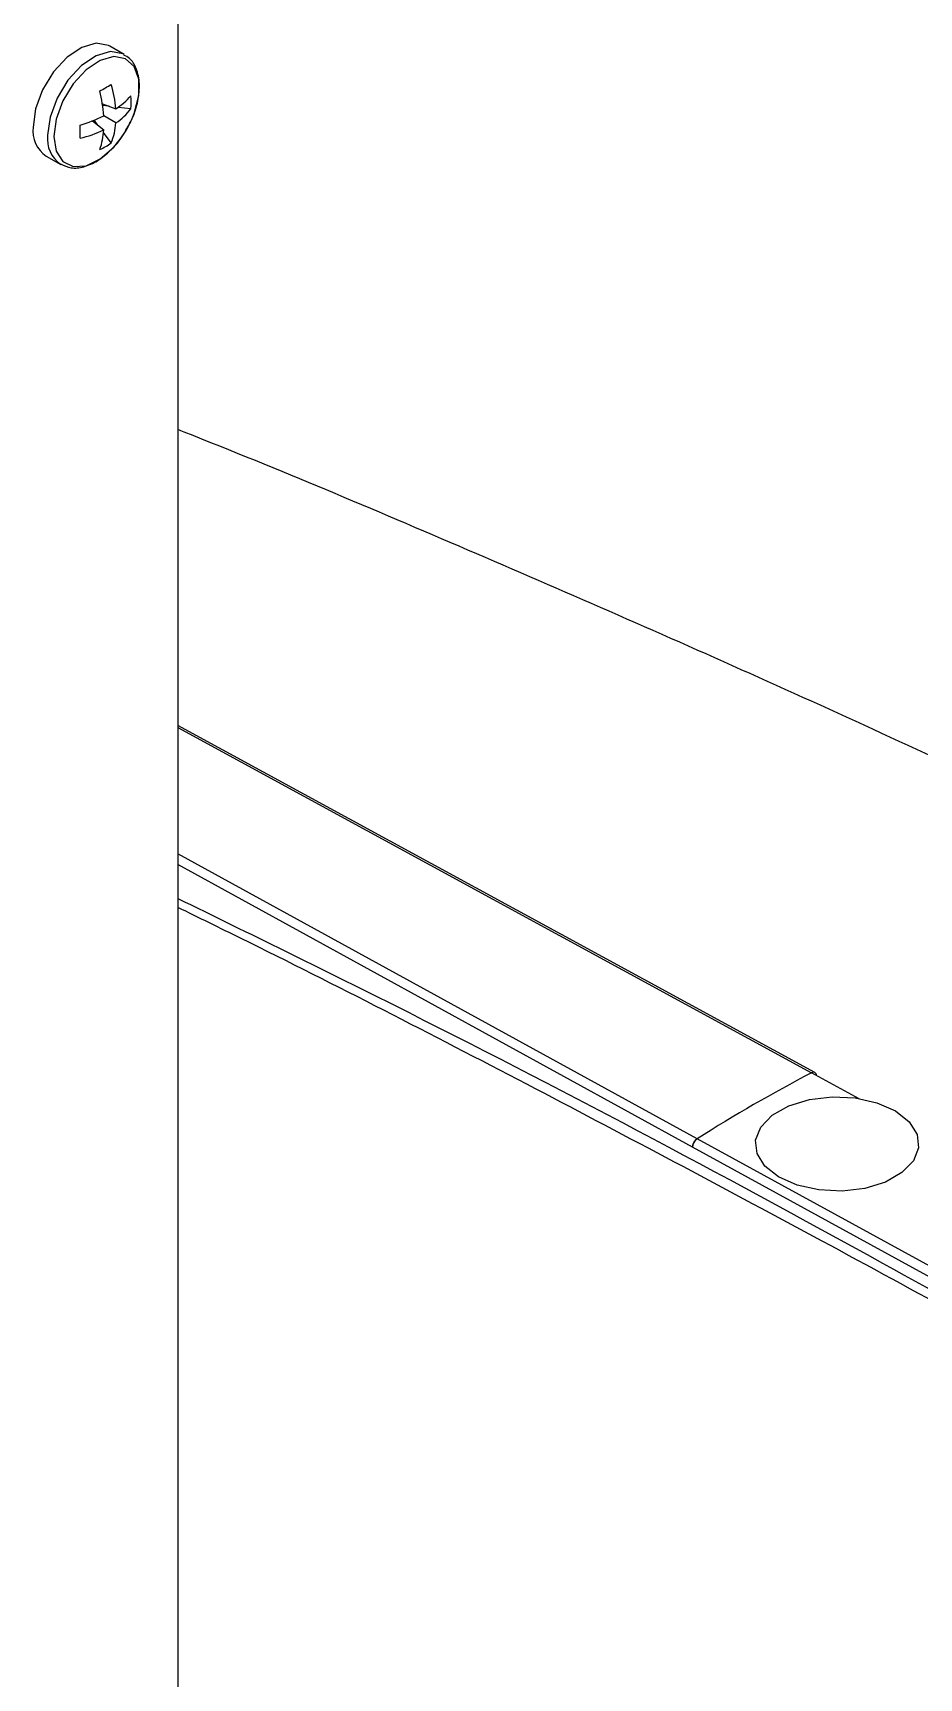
# Model space of a CAD drawing. Extents: x 7 to 135, y 3 to 97.
# Drawn here: x 13.692 to 15.577, y 78.97 to 82.472 of the extents above; entities that cross this region are included whole.
import ezdxf

# ---------------------------------------------------------------- set-up
doc = ezdxf.new("R2010")
doc.units = 0
doc.header["$MEASUREMENT"] = 0
doc.layers.add('OBJECT', color=7, linetype='CONTINUOUS')

msp = doc.modelspace()

# ---------------------------------------------------------------- linework, layer by layer
at = {"layer": 'OBJECT'}
for p, q in [((14.0003, 82.7552), (14.0003, 77.4273)), ((13.8863, 82.4257), (13.8557, 82.4434)), ((13.8399, 82.3208), (13.8686, 82.31)), ((13.8544, 82.3154), (13.8404, 82.317)), ((13.819, 82.2846), (13.8427, 82.2651)), ((13.8309, 82.2748), (13.8225, 82.286)), ((13.8686, 82.2801), (13.8427, 82.295)), ((13.9006, 82.3099), (13.8732, 82.3132)), ((13.8587, 82.2375), (13.8422, 82.2596)), ((13.7207, 82.2096), (13.7514, 82.1919)), ((15.3553, 80.259), (14.0003, 80.9976)), ((14.0003, 80.9933), (15.3483, 80.2586)), ((15.105, 80.1182), (14.0003, 80.7249)), ((15.0952, 80.1003), (14.0003, 80.7016)), ((15.4498, 80.2034), (15.3483, 80.2586)), ((16.0874, 79.5793), (15.105, 80.1182)), ((15.0953, 80.1002), (15.0952, 80.1003)), ((16.0842, 79.5576), (15.0953, 80.1002))]:
    msp.add_line(p, q, dxfattribs=at)
at = {"layer": 'OBJECT', "flags": 128}
for points in [[(13.8557, 82.4434), (13.8528, 82.4449), (13.8265, 82.4496), (13.796, 82.4409), (13.7647, 82.4199), (13.736, 82.3887), (13.7128, 82.3507), (13.6979, 82.3102), (13.6927, 82.2714)], [(13.8863, 82.4257), (13.8835, 82.4272), (13.8572, 82.4319), (13.8267, 82.4232), (13.7954, 82.4021), (13.7666, 82.371), (13.7435, 82.333), (13.7286, 82.2925), (13.7234, 82.2537)], [(13.9019, 82.2863), (13.9075, 82.3), (13.9173, 82.3384), (13.9173, 82.373), (13.9075, 82.4001), (13.8891, 82.4168), (13.864, 82.4212), (13.835, 82.4129), (13.8051, 82.3928), (13.7777, 82.3631), (13.7556, 82.3269), (13.7414, 82.2883), (13.7364, 82.2513), (13.7364, 82.2513)], [(13.7364, 82.2513), (13.7414, 82.22), (13.7556, 82.1978), (13.7777, 82.1871), (13.8051, 82.189), (13.835, 82.2034), (13.864, 82.2287), (13.8799, 82.2482)], [(15.5728, 80.1274), (15.5758, 80.0989), (15.5647, 80.071), (15.5405, 80.0461), (15.5052, 80.0261), (15.4615, 80.0127), (15.413, 80.0069), (15.3637, 80.0093), (15.3175, 80.0196), (15.2782, 80.0369), (15.249, 80.06), (15.2322, 80.0869), (15.2292, 80.1154), (15.2403, 80.1432), (15.2644, 80.1681), (15.2998, 80.1881), (15.3435, 80.2015), (15.392, 80.2073), (15.4413, 80.205), (15.4874, 80.1947), (15.5267, 80.1773), (15.556, 80.1543), (15.5728, 80.1274)]]:
    msp.add_lwpolyline(points, dxfattribs=at)
at = {"layer": 'OBJECT'}
for centre, radius, start, end in [((13.1398, 83.5795), 1.4139, 299.4308, 300.5638), ((13.6211, 82.2898), 0.2484, 4.6605, 16.895), ((13.5304, 82.2741), 0.313, 3.8355, 13.6656), ((13.7839, 82.4394), 0.1546, 303.2272, 318.9729), ((13.7613, 82.3239), 0.14, 354.2678, 5.7322), ((13.7047, 82.576), 0.313, 286.3325, 296.1618), ((13.7286, 82.2902), 0.1404, 337.9552, 355.8706), ((13.7899, 82.3962), 0.1404, 304.1266, 322.0436), ((13.7006, 82.3771), 0.2208, 324.2814, 335.724), ((13.7571, 82.2633), 0.0649, 172.8534, 235.8344), ((13.788, 82.2457), 0.0651, 172.9124, 235.2628), ((12.3798, 82.2616), 1.413, 359.4331, 0.5669), ((13.7364, 82.4896), 0.2484, 283.1028, 295.3367), ((13.6883, 82.2738), 0.1547, 341.0252, 356.7698), ((13.777, 82.3511), 0.14, 294.2647, 305.73), ((16.8131, 77.4402), 3.1763, 117.4627, 122.5319), ((15.352, 80.2531), 0.00666, 0.1507, 124.063), ((15.1178, 80.0997), 0.0225, 124.7847, 178.6208), ((19.1864, 75.3457), 4.7251, 126.3771, 143.0822)]:
    msp.add_arc(centre, radius, start, end, dxfattribs=at)
for points, knots in [([(13.8899, 82.265), (13.8946, 82.273), (13.9064, 82.2929), (13.9167, 82.3275), (13.9203, 82.3645), (13.9137, 82.3951), (13.9014, 82.4165), (13.8896, 82.4223), (13.8854, 82.4243)], [0, 0, 0, 0, 0.1334834, 0.3303632, 0.5289833, 0.7305705, 0.9055841, 1, 1, 1, 1]), ([(13.7512, 82.1928), (13.7583, 82.1894), (13.7734, 82.1823), (13.8009, 82.1855), (13.8301, 82.1982), (13.8585, 82.2215), (13.8795, 82.2451), (13.8879, 82.2611), (13.8899, 82.265)], [0, 0, 0, 0, 0.1647177, 0.3464663, 0.5364884, 0.7355881, 0.9360213, 1, 1, 1, 1]), ([(16.4004, 80.5493), (16.2051, 80.6448), (15.813, 80.8364), (15.2183, 81.1101), (14.618, 81.3721), (14.2117, 81.5442), (14.0048, 81.6257), (14.0003, 81.6275)], [0, 0, 0, 0, 0.247386, 0.496605, 0.745647, 0.99447, 1, 1, 1, 1]), ([(14.0003, 80.6297), (14.1529, 80.555), (14.6521, 80.3107), (15.3993, 79.9143), (15.9935, 79.5766), (16.2407, 79.4361)], [0, 0, 0, 0, 0.2045419, 0.6690508, 1, 1, 1, 1]), ([(16.2473, 79.4113), (16.1415, 79.4719), (15.837, 79.6465), (15.3353, 79.9214), (14.7369, 80.2385), (14.2924, 80.4677), (14.0452, 80.5885), (14.0003, 80.6105)], [0, 0, 0, 0, 0.1412846, 0.4064392, 0.6696197, 0.9400179, 1, 1, 1, 1]), ([(15.3566, 80.2576), (15.3562, 80.2581), (15.3552, 80.2596), (15.3522, 80.2601), (15.3496, 80.2591), (15.3483, 80.2586)], [0, 0, 0, 0, 0.203965, 0.601982, 1, 1, 1, 1]), ([(15.0952, 80.1003), (15.0953, 80.1015), (15.0954, 80.1035), (15.0964, 80.107), (15.0982, 80.111), (15.1011, 80.1152), (15.1037, 80.1172), (15.105, 80.1182)], [0, 0, 0, 0, 0.1795393, 0.3229796, 0.5007949, 0.759303, 1, 1, 1, 1])]:
    msp.add_open_spline(points, degree=3, knots=knots, dxfattribs=at)

doc.saveas('drawing.dxf')
